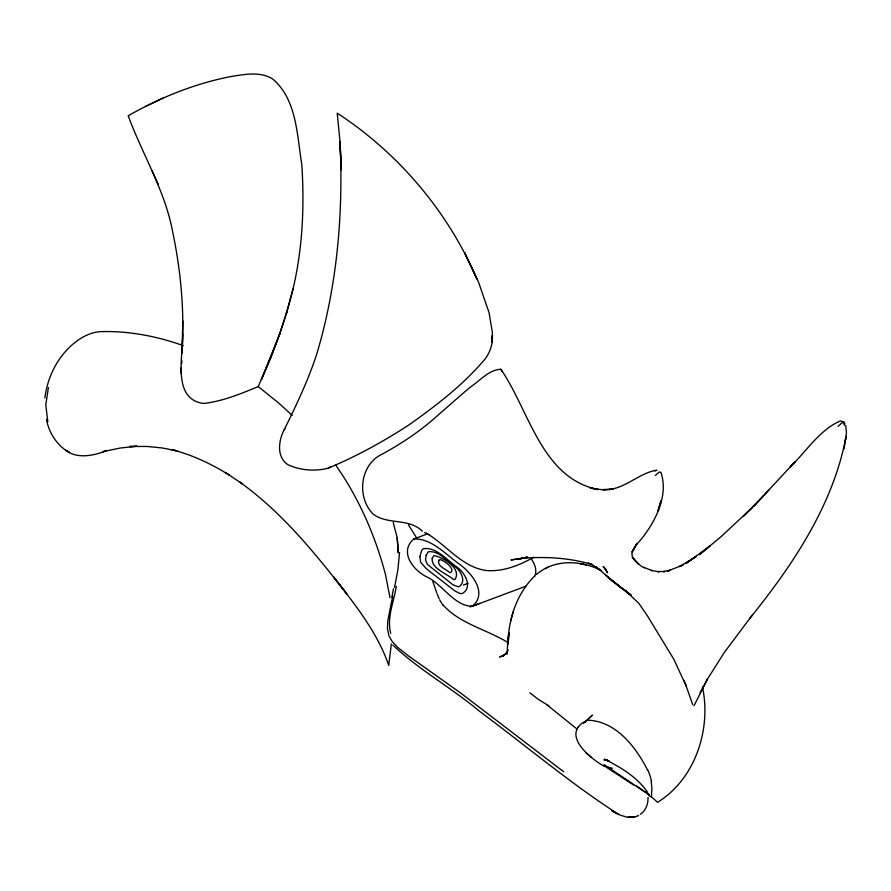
<?xml version="1.0" encoding="UTF-8"?>
<svg xmlns="http://www.w3.org/2000/svg" width="891" height="891" viewBox="0 0 891 891"><rect width="100%" height="100%" fill="white"/><g stroke="black" fill="none" stroke-linecap="round" stroke-linejoin="round"><path stroke-width="1.34" d="M182.833 320.994L181.942 353.204C184.66 312.362 180.984 271.343 172.553 231.337C164.902 190.34 142.437 154.499 128.204 115.763C160.335 97.464 195.029 83.431 231.426 76.459C244.891 74.332 260.796 71.18 273.036 79.243C296.993 100.048 296.97 135.566 301.815 164.568C304.499 206.155 302.65 248.288 293.028 288.951L292.571 290.744C285.053 321.272 274.138 350.854 261.397 379.555L279.674 333.925L278.905 336.208L286.735 312.24L286.145 314.323L293.028 288.951M648.236 793.87L648.904 795.206L648.759 794.148M182.677 333.802C183.401 355.108 171.44 399.424 203.66 403.456C222.639 401.34 240.748 393.789 258.245 386.594L271.51 355.709L270.519 358.16L279.674 333.925M492.11 342.378L492.4 335.395C492.834 344.472 489.838 353.482 483.902 360.41C462.396 385.525 435.732 405.962 408.802 425.007C383.175 441.702 356.233 456.493 327.966 468.265C314.835 471.551 300.189 470.415 287.916 464.69C276.388 457.217 278.515 440.689 284.017 430.108C296.102 405.728 307.796 381.047 316.416 355.186C337.232 286.223 343.447 213.428 340.017 141.669L341.197 169.813L340.017 141.647L337.21 113.146C398.455 153.074 448.073 211.635 476.841 278.905L464.59 252.554L478.445 281.879L489.092 312.719L492.411 332.677L492.166 340.963M180.94 373.028L181.363 367.593M181.686 363.528L181.898 360.81M648.024 797.289C648.292 803.66 645.886 810.721 640.317 814.274M399.547 552.565L397.909 569.639L394.579 587.347M391.349 643.993L388.699 665.31C377.249 631.997 354.785 604.287 333.468 576.822L346.766 593.829C314.924 553.088 281.879 512.102 239.434 481.864L242.296 483.824L225.601 472.631L228.887 474.836C211.167 463.788 192.077 454.822 171.796 449.643L177.521 451.002L162.329 447.961L146.881 446.447L129.741 446.502L136.924 446.235L120.33 448.017L102.621 451.681L106.508 450.79C92.976 455.869 75.991 459.589 63.996 448.986C54.763 441.769 48.593 430.888 46.455 419.416M509.207 634.537L507.97 644.137C508.338 619.579 516.568 593.84 534.444 576.232M44.862 398.021C47.412 377.517 57.18 357.458 73.073 344.037C81.237 337.166 90.882 331.842 101.819 331.608C129.54 330.917 157.351 336.341 183.401 345.686M845.225 441.691L846.027 436.868C832.94 505.409 792.767 565.217 749.554 618.644M843.989 448.953L846.45 432.681L845.715 425.441M391.862 597.159L393.521 588.673M507.469 651.722L506.99 654.094L508.082 637.733L509.262 632.978M396.283 586.2C394 601.804 386.538 617.641 390.748 633.468M392.708 596.079L387.785 620.838L387.44 628.801L388.999 635.929L392.252 641.609L397.598 647.3L408.312 655.776L460.714 693.053L563.725 771.784M48.437 387.485L45.786 404.792L47.824 421.866M583.56 722.167C562.121 736.033 591.112 759.143 604.432 766.371M510.543 621.261L513.405 611.382M534.789 576.332C537.273 570.697 534.856 564.393 531.771 559.526M506.923 652.88L508.171 649.739M694.011 705.772L707.465 679.042L700.114 692.842M707.22 679.488L724.394 652.346L752.527 614.812M576.711 729.328L578.125 727.023M507.102 652.19L505.62 654.139L506.801 652.713M284.017 430.108L285.465 428.281M584.674 722.512L592.47 715.117L584.641 722.245M655.275 475.527L659.284 471.963L660.899 472.375C668.829 495.363 655.598 521.157 641.42 538.988C637.845 543.009 634.247 547.074 632.12 552.086C634.982 546.807 641.32 535.558 632.276 551.696C630.661 556.407 634.592 560.216 638.234 563.869C623.266 546.974 640.373 568.001 644.516 567.656L643.859 567.378L652.312 570.641L651.399 570.474L658.783 571.732L657.736 571.61L665.254 571.454L663.272 571.654L670.433 570.24L667.727 571.031L683.185 564.916L679.499 566.576L696.439 556.34L686.226 563.301L709.893 545.994L699.457 554.703L721.019 536.705L752.717 507.168L743.473 516.167L763.498 495.786M768.944 489.939L753.897 506.121L795.217 461.527L790.395 466.806C806.422 451.28 819.352 430.086 840.336 420.92L844.3 422.134L844.857 424.005M838.108 426.344L842.964 421.911L844.401 425.219M583.516 723.292L586 721.053M507.191 652.268L502.468 656.043L504.685 654.93M472.542 606.158C487.756 593.027 472.052 573.626 460.213 564.705C446.079 555.015 432.124 538.298 413.836 538.988C398.533 551.997 413.725 571.109 427.736 577.346C442.615 584.786 455.234 606.871 472.542 606.158L525.779 586.245M536.571 574.372C554.592 558.835 581.199 560.194 601.358 570.596M654.896 470.949L656.979 470.192M533.965 557.131C519.564 565.25 503.337 571.877 486.475 570.53C462.05 567.389 446.558 545.025 426.399 533.197M327.966 468.265L331.207 466.461M545.459 568.603L547.865 567.255M145.612 106.441L163.387 97.954M504.562 654.896L499.651 656.968L503.783 655.743M636.586 816.356L635.673 816.702A12.429 3.887 -41.7 0 1 634.136 816.991M413.836 538.988L426.856 534.121M463.32 585.086L468.053 583.315M479.636 603.497L469.991 606.827L478.4 603.964M526.548 557.287L519.364 559.091L527.194 557.176M702.442 686.738C711.497 729.128 695.414 778.834 657.603 802.312L651.399 796.766L650.007 796.521M526.147 557.421L524.053 557.933L527.739 557.332L510.977 559.982L522.739 558.145M656.021 470.27C639.337 473.377 626.607 487.177 609.511 489.493L612.83 489.103L601.213 489.638L590.176 487.956L597.761 489.538M603.43 490.195L612.83 489.103M587.971 720.206C615.926 721.175 636.074 747.037 647.612 770.236M521.747 558.323C545.392 556.43 569.572 557.699 592.37 564.649L587.993 563.045L592.816 565.039L599.977 570.017L595.823 566.676L599.977 570.017M633.779 817.036L626.618 817.114L619.122 814.73L611.816 810.765L618.655 814.441C570.251 783.256 526.013 745.756 479.748 711.452C451.782 687.986 419.316 670.065 392.786 645.039M628.266 817.181L634.102 817.025M607.562 760.212L604.009 759.923L606.626 760.134M597.906 489.549C541.227 477.687 529.365 410.395 500.831 369.253C488.869 369.798 480.06 380.657 470.626 386.917C458.921 396.595 447.683 406.819 436.211 416.765C419.928 431.333 401.685 443.451 382.551 453.931C359.875 464.211 356.3 497.133 373.173 514.107C387.496 525.1 408.646 517.693 422.278 531.147M583.672 564.404L580.364 563.736L586.356 564.95M604.198 764.634L607.907 767.173L612.462 768.265M606.08 760.056L609.288 761.204L604.332 759.199C620.403 766.962 636.597 776.829 647.122 791.576M424.651 532.528L428.872 534.633M507.981 642.567C486.72 629.358 459.901 623.99 442.894 604.777M548.889 705.917L537.808 699.012L529.833 692.753M648.659 794.516L607.907 767.173M633.624 785.016L603.586 765.425M644.549 791.676L636.352 785.862M599.81 569.884L612.273 580.999L630.761 594.809L624.09 589.987L631.062 595.333L625.025 590.187L638.97 603.53L647.289 615.648L673.819 659.273L686.204 686.003L683.909 680.323M258.245 386.594L279.117 403.389L292.237 415.418M605.713 575.163L623.589 589.742M546.918 704.826L575.831 728.125M586.345 753.185L590.967 756.994M605.624 575.063L612.273 580.999M335.729 465.091C358.795 498.114 375.267 535.558 385.458 574.483L390.013 597.75M408.412 524.777L416.71 538.064M648.024 793.669L648.737 794.839M439.664 599.877L442.805 605.123M500.831 369.253L502.212 371.636M156.649 181.018L158.308 184.727L151.804 170.181M437.125 593.885L439.163 598.674M648.581 794.059L649.171 795.63M685.825 685.056L692.697 704.636M436.713 592.749L432.826 581.522M393.232 522.393L397.186 537.674L398.299 552.776M651.399 796.766L651.889 788.747L651.243 781.507M397.186 537.674L398.288 552.609M638.602 815.388A12.429 3.954 -41.9 0 1 636.553 816.412M648.002 770.381A69.331 29.86 43.2 0 1 651.555 781.674M419.884 556.463L420.619 562.221L426.566 568.937L454.8 590.878L459.734 593.428L462.139 593.618C473.299 587.481 464.913 572.545 457.094 567.222C446.981 560.294 436.412 546.662 423.169 548.722L421.766 550.293L419.884 556.463M426.132 555.371L425.53 559.96L427.346 564.337L452.906 584.786L458.587 586.857C467.33 581.912 460.547 570.296 454.41 566.108C446.569 560.751 438.428 550.27 428.181 551.819L426.132 555.371M432.224 558.212C430.876 568.759 447.371 573.726 453.642 579.629L455.034 579.339C461.883 568.358 443.072 557.22 433.95 555.583L432.224 558.212M660.988 500.998L658.07 510.688L660.988 500.998M438.951 560.172C436.623 566.553 446.235 568.97 449.755 572.657L451.369 572.044L452.027 570.04C450.467 564.916 445.199 561.787 440.6 559.637L438.951 560.172M67.839 451.459L65.689 450.189L69.632 452.528L67.839 451.459M622.998 589.185L612.139 580.475L622.998 589.185M647.846 793.335L645.775 791.564L647.757 793.291M605.735 569.304L603.151 566.42L607.629 572.868L605.735 569.304"/></g></svg>
